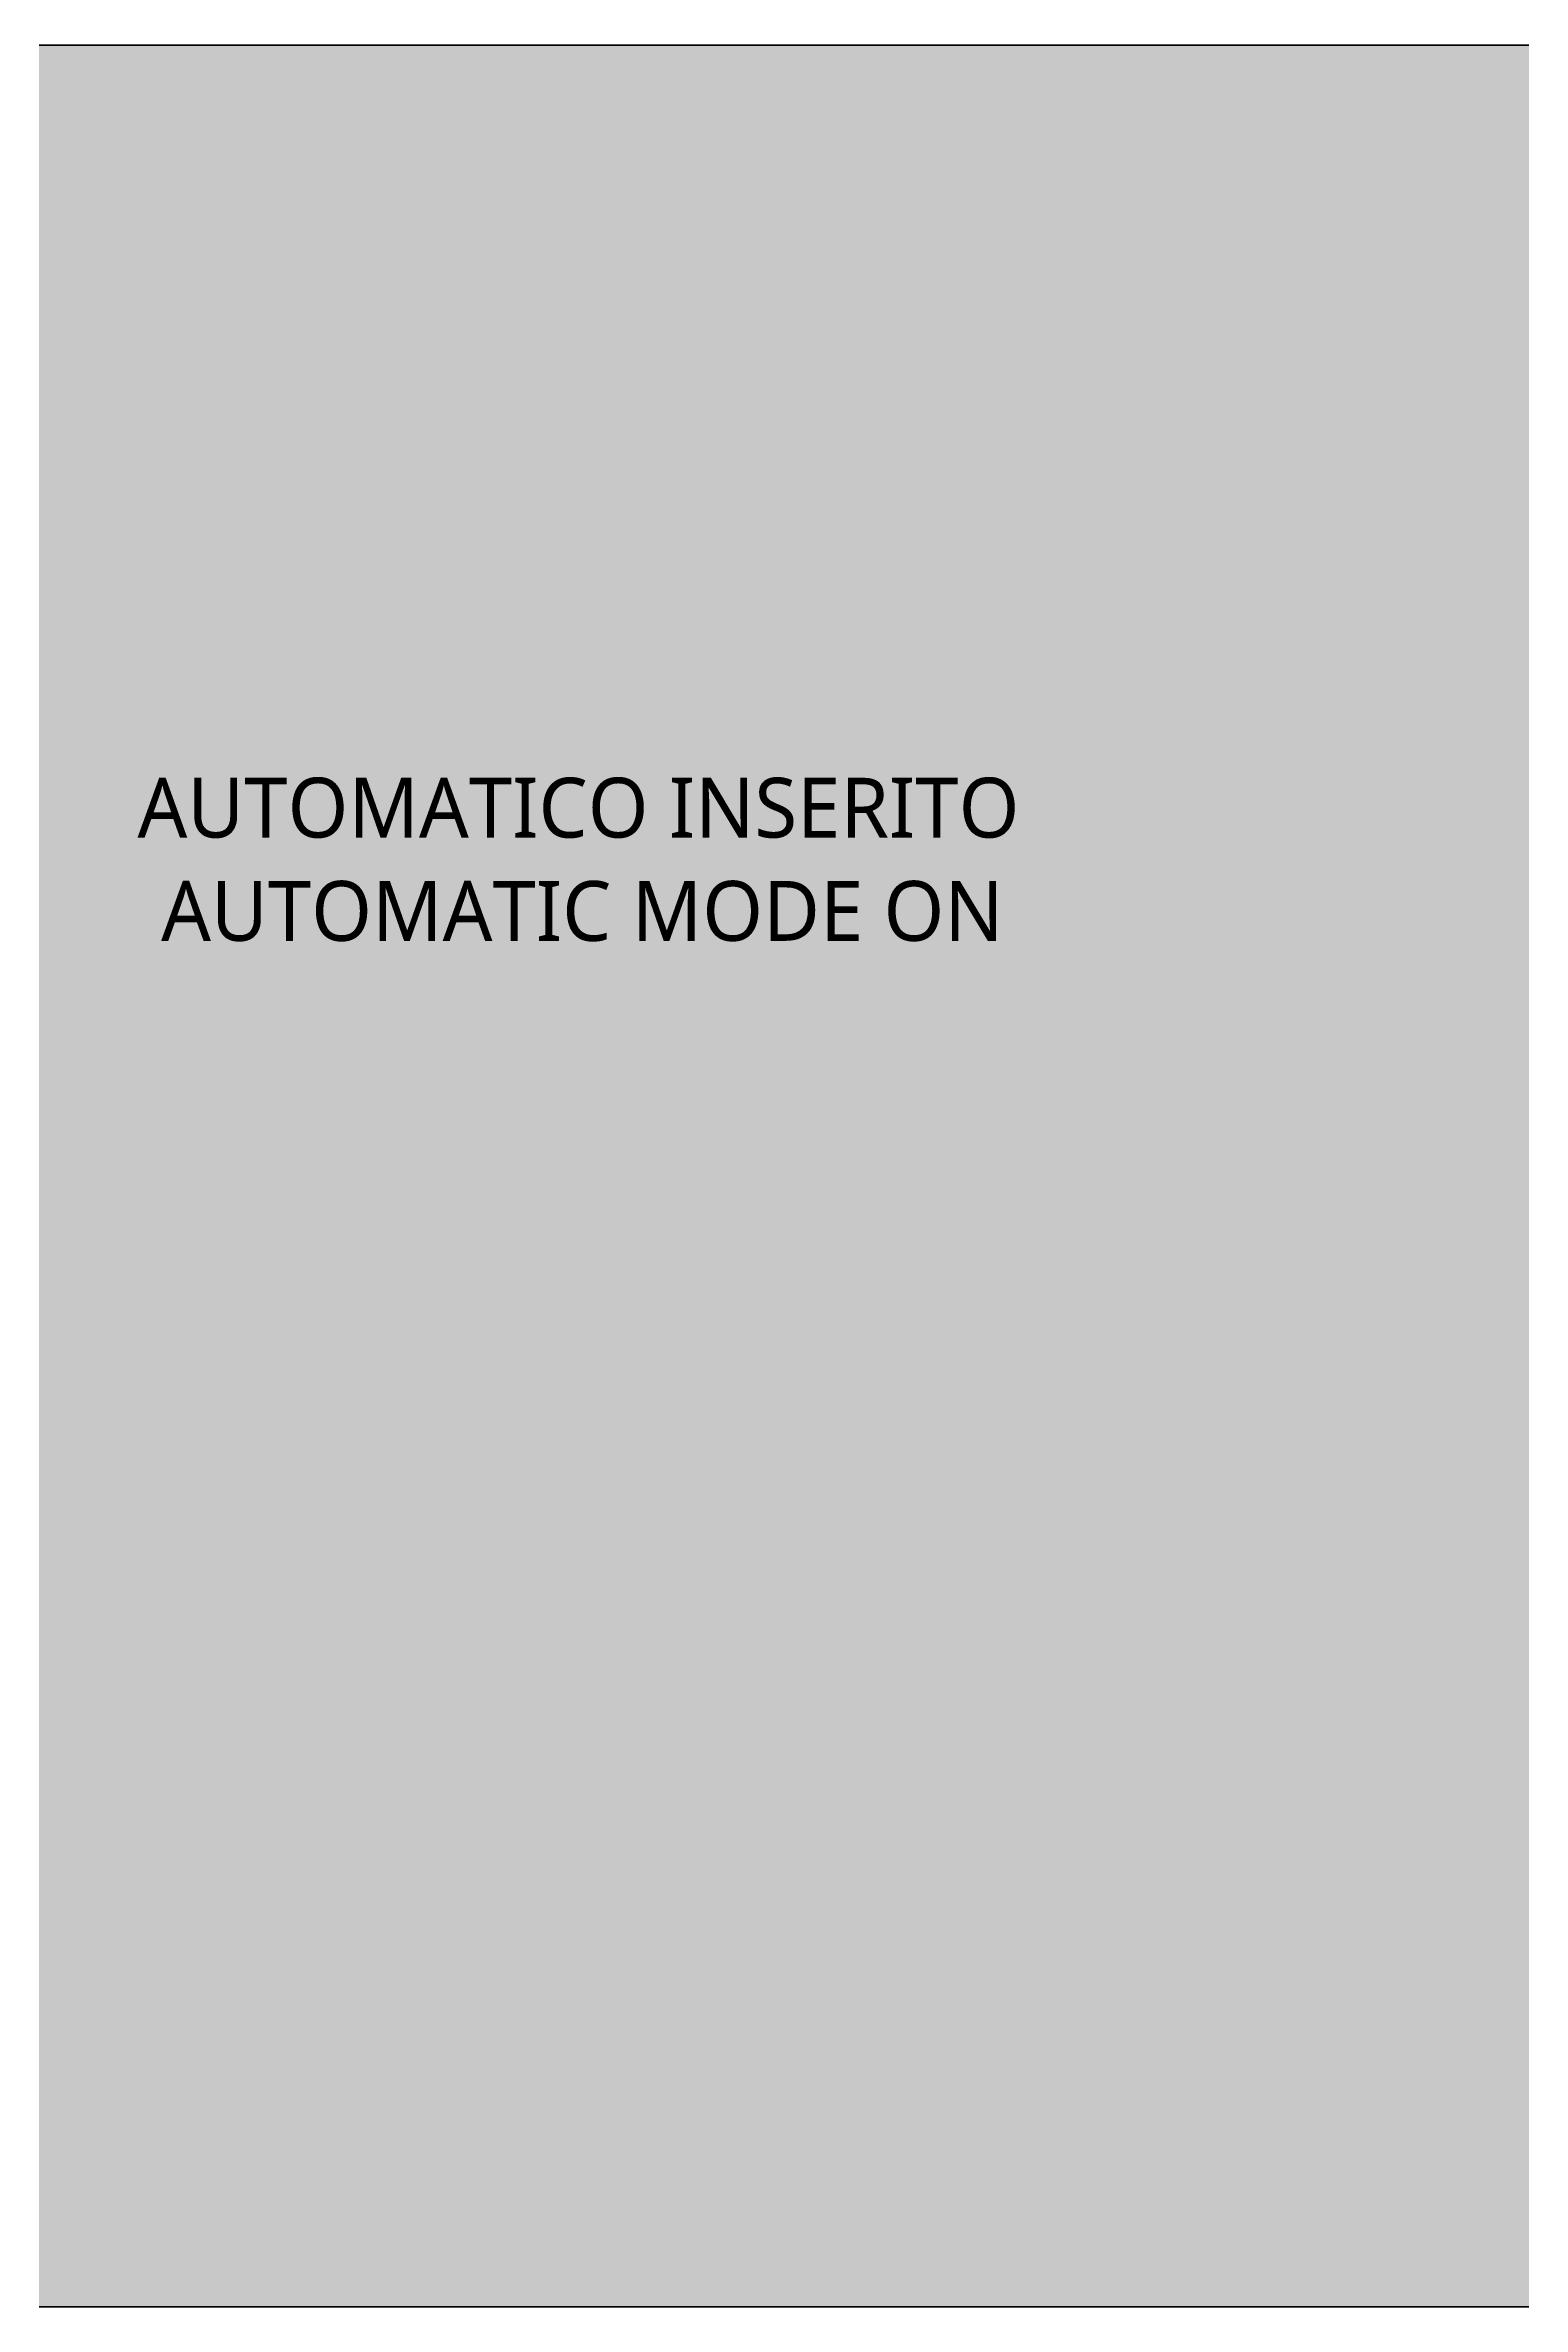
# Model space of a CAD drawing. Header units: millimetres. Extents: x -44 to 182, y -115 to -30.
# Drawn here: x 13.9 to 69.4, y -114.9 to -29.9 of the extents above; entities that cross this region are included whole.
import ezdxf

# ---------------------------------------------------------------- set-up
doc = ezdxf.new("R2010")
doc.units = ezdxf.units.MM
doc.header["$MEASUREMENT"] = 0
for name, color, linetype, lineweight in [('Sfondo', 7, 'Continuous', 0), ('Simboli', 7, 'Continuous', 0), ('Testi', 7, 'Continuous', 0)]:
    doc.layers.add(name, color=color, linetype=linetype, lineweight=lineweight)

msp = doc.modelspace()

# ---------------------------------------------------------------- hatches: boundary and pattern name
at = {"layer": 'Sfondo', "true_color": 0x1d252c, "transparency": 33554687}
h = msp.add_hatch(color=250, dxfattribs=at)
h.dxf.hatch_style = 2
edge = h.paths.add_edge_path()
edge.add_spline(control_points=[(177.442, -114.942), (177.442, -114.942), (-38.558, -114.942), (-38.558, -114.942), (-41.319, -114.942), (-43.558, -112.703), (-43.558, -109.942), (-43.558, -109.942), (-43.558, -34.942), (-43.558, -34.942), (-43.558, -32.18), (-41.319, -29.942), (-38.558, -29.942), (-38.558, -29.942), (177.442, -29.942), (177.442, -29.942), (180.204, -29.942), (182.442, -32.18), (182.442, -34.942), (182.442, -34.942), (182.442, -109.942), (182.442, -109.942), (182.442, -112.703), (180.204, -114.942), (177.442, -114.942)], knot_values=[0, 0, 0, 0, 1, 1, 1, 2, 2, 2, 3, 3, 3, 4, 4, 4, 5, 5, 5, 6, 6, 6, 7, 7, 7, 8, 8, 8, 8], degree=3, periodic=0)

# ---------------------------------------------------------------- linework, layer by layer
at = {"layer": 'Sfondo'}
msp.add_open_spline([(177.442, -114.942), (177.442, -114.942), (-38.558, -114.942), (-38.558, -114.942), (-41.319, -114.942), (-43.558, -112.703), (-43.558, -109.942), (-43.558, -109.942), (-43.558, -34.942), (-43.558, -34.942), (-43.558, -32.18), (-41.319, -29.942), (-38.558, -29.942), (-38.558, -29.942), (177.442, -29.942), (177.442, -29.942), (180.204, -29.942), (182.442, -32.18), (182.442, -34.942), (182.442, -34.942), (182.442, -109.942), (182.442, -109.942), (182.442, -112.703), (180.204, -114.942), (177.442, -114.942)], degree=3, knots=[0, 0, 0, 0, 1, 1, 1, 2, 2, 2, 3, 3, 3, 4, 4, 4, 5, 5, 5, 6, 6, 6, 7, 7, 7, 8, 8, 8, 8], dxfattribs=at)
at = {"layer": 'Simboli', "color": 30, "lineweight": 70, "true_color": 0xec672d}
msp.add_open_spline([(177.442, -114.942), (177.442, -114.942), (-38.558, -114.942), (-38.558, -114.942), (-41.319, -114.942), (-43.558, -112.703), (-43.558, -109.942), (-43.558, -109.942), (-43.558, -34.942), (-43.558, -34.942), (-43.558, -32.18), (-41.319, -29.942), (-38.558, -29.942), (-38.558, -29.942), (177.442, -29.942), (177.442, -29.942), (180.204, -29.942), (182.442, -32.18), (182.442, -34.942), (182.442, -34.942), (182.442, -109.942), (182.442, -109.942), (182.442, -112.703), (180.204, -114.942), (177.442, -114.942)], degree=3, knots=[0, 0, 0, 0, 1, 1, 1, 2, 2, 2, 3, 3, 3, 4, 4, 4, 5, 5, 5, 6, 6, 6, 7, 7, 7, 8, 8, 8, 8], dxfattribs=at)

# ---------------------------------------------------------------- texts
at = {"layer": 'Testi', "char_height": 0.2, "attachment_point": 7}
for s, insert in [('\\C9;\\c13158600;\\FRoboto Regular|b0|i0|c1;\\H2.247900;\\W1.000000;AUTOMATICO INSERITO', (17.369, -59.754)), ('\\C9;\\c13158600;\\FRoboto Regular|b0|i0|c1;\\H2.247900;\\W1.000000;AUTOMATIC MODE ON', (18.257, -63.635))]:
    msp.add_mtext(s, dxfattribs=dict(at, insert=insert))

doc.saveas('drawing.dxf')
